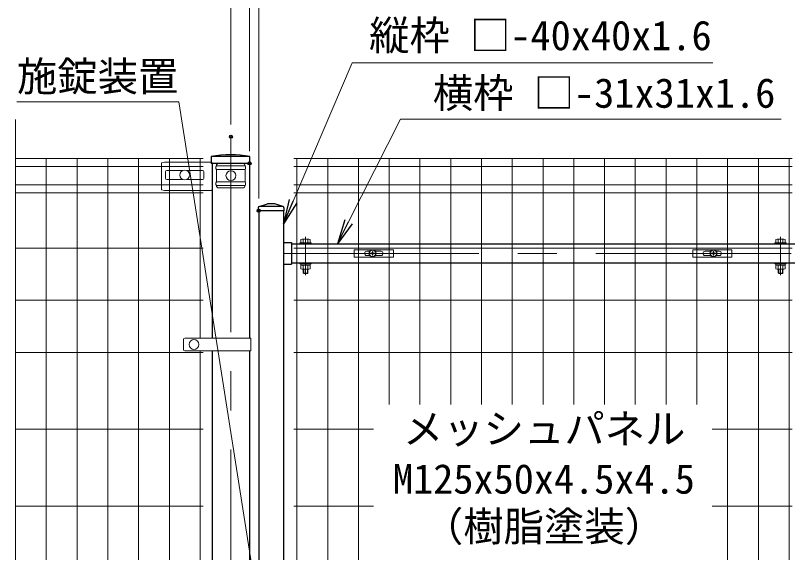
# Model space of a CAD drawing. Units: millimetres, scale not verified. Extents: x -4200 to 4200, y -2970 to 2970.
# Drawn here: x -2969 to -1704, y 803 to 1675 of the extents above; entities that cross this region are included whole.
import ezdxf
from ezdxf.enums import TextEntityAlignment as Align

# ---------------------------------------------------------------- set-up
doc = ezdxf.new("R2010")
doc.units = ezdxf.units.MM
doc.header["$LTSCALE"] = 10
doc.header["$PDMODE"] = 32
doc.header["$PDSIZE"] = 5
doc.linetypes.add('USER1', pattern=[50.8, 31.75, -6.35, 6.35, -6.35])
for name, color, linetype, lineweight in [('0-1_D-BMK', 2, 'USER1', 13), ('0-2_D-STR1', 1, 'Continuous', 25), ('0-3_D-STR3', 3, 'Continuous', 13), ('0-4_D-STR2', 7, 'Continuous', 13), ('0-5_D-STR-DIM', 7, 'Continuous', 13), ('0-7_D-STR-TXT', 7, 'Continuous', 13)]:
    doc.layers.add(name, color=color, linetype=linetype, lineweight=lineweight)
doc.layers.add('0-A_0', color=7, linetype='Continuous')
doc.layers.add('0-B_Defpoints', color=6, linetype='Continuous')
doc.styles.add('ＭＳ ゴシック', font='')
doc.styles.get('ＭＳ ゴシック').set_extended_font_data('MS Gothic')

# ---------------------------------------------------------------- blocks, each defined once
blk = doc.blocks.new('A$Cc5bff5c2')
at = {"layer": '0-3_D-STR3'}
for p, q in [((-297.7, 60), (337.3, 60)), ((-297.7, -60), (-297.7, 60)), ((-95.2, 35), (-45.6, 35)), ((-18.5, 4.2), (-31.5, 3.9)), ((-31.5, 3.9), (-31.5, -4)), ((-4, 31.5), (-4.2, 18.5)), ((-4, 31.5), (4, 31.5)), ((4, 31.5), (4.2, 18.5)), ((18.5, 4.2), (31.5, 3.9)), ((31.5, 3.9), (31.5, -4)), ((45.6, 35), (134.8, 35)), ((-95.2, -35), (-45.6, -35)), ((-18.5, -4.2), (-31.5, -4)), ((-4, -31.5), (-4.2, -18.5)), ((18.5, -4.2), (31.5, -4)), ((45.6, -35), (134.8, -35))]:
    blk.add_line(p, q, dxfattribs=at)
for points in [[(-297.7, -60), (337.3, -60), (337.3, 60)], [(-4, -31.5), (4, -31.5), (4.2, -18.5)]]:
    blk.add_lwpolyline(points, dxfattribs=at)
for radius in [57.5, 52.5]:
    blk.add_circle((0, 0), radius, dxfattribs=at)
for centre, radius, start, end in [((-95.2, 0), 35, 90, 270), ((-19.1, 19), 14.9, 270, 0), ((19.1, 19), 14.9, 180, 270), ((134.8, 0), 35, 270, 90), ((-19.1, -19), 14.9, 0, 90), ((19.1, -19), 14.9, 90, 180)]:
    blk.add_arc(centre, radius, start, end, dxfattribs=at)
blk = doc.blocks.new('A$C5ba32ecb')
at = {"layer": '0-3_D-STR3'}
for p, q in [((-337.5, 60), (297.5, 60)), ((-337.5, -60), (-337.5, 60)), ((-135, 35), (-45.6, 35)), ((-18.5, 4.2), (-31.5, 3.9)), ((-31.5, 3.9), (-31.5, -4)), ((-4, 31.5), (-4.2, 18.5)), ((-4, 31.5), (4, 31.5)), ((4, 31.5), (4.2, 18.5)), ((18.5, 4.2), (31.5, 3.9)), ((31.5, 3.9), (31.5, -4)), ((45.6, 35), (95, 35)), ((-135, -35), (-45.6, -35)), ((-18.5, -4.2), (-31.5, -4)), ((-4, -31.5), (-4.2, -18.5)), ((18.5, -4.2), (31.5, -4)), ((45.6, -35), (95, -35))]:
    blk.add_line(p, q, dxfattribs=at)
for points in [[(-337.5, -60), (297.5, -60), (297.5, 60)], [(-4, -31.5), (4, -31.5), (4.2, -18.5)]]:
    blk.add_lwpolyline(points, dxfattribs=at)
for radius in [57.5, 52.5]:
    blk.add_circle((0, 0), radius, dxfattribs=at)
for centre, radius, start, end in [((-135, 0), 35, 90, 270), ((-19.1, 19), 14.9, 270, 0), ((19.1, 19), 14.9, 180, 270), ((95, 0), 35, 270, 90), ((-19.1, -19), 14.9, 0, 90), ((19.1, -19), 14.9, 90, 180)]:
    blk.add_arc(centre, radius, start, end, dxfattribs=at)
blk = doc.blocks.new('_Open')
at = {"layer": '0-A_0'}
blk.add_line((-10, 1.667), (0, 0), dxfattribs=at)
blk.add_lwpolyline([(-10, -1.667), (0, 0), (-10, 0)], dxfattribs=at)

msp = doc.modelspace()

# ---------------------------------------------------------------- linework, layer by layer
at = {"layer": '0-1_D-BMK'}
for p, q in [((-2618.73, 1478.46), (-2618.73, -867.36)), ((-2497.48, 1253.62), (-2497.48, 1315.71)), ((-1725.48, 1253.62), (-1725.48, 1315.71)), ((-2533.48, 1288.97), (-1689.48, 1288.97))]:
    msp.add_line(p, q, dxfattribs=at)
at = {"layer": '0-2_D-STR1'}
for p, q in [((-2587.88, 1446.22), (-2650.78, 1446.22)), ((-2587.88, 1446.22), (-2650.78, 1446.22)), ((-2650.78, 1446.22), (-2650.78, 1435.22)), ((-2587.88, 1435.22), (-2587.88, 1446.22)), ((-2587.88, 1435.22), (-2587.88, 1446.22)), ((-2587.88, 1435.22), (-2650.78, 1435.22)), ((-2648.98, 1435.22), (-2648.98, 1151.47)), ((-2588.48, 1435.22), (-2588.48, 1151.47)), ((-2572.78, 1365.11), (-2559.48, 1369.22)), ((-2547.48, 1369.22), (-2559.48, 1369.22)), ((-2534.17, 1365.11), (-2547.48, 1369.22)), ((-2574.48, 1362.82), (-2574.48, 1358.22)), ((-2532.48, 1358.22), (-2574.48, 1358.22)), ((-2573.48, 1358.22), (-2573.48, 548.22)), ((-2534.51, 1365.22), (-2572.08, 1365.22)), ((-2533.48, 1358.22), (-2533.48, -526.78)), ((-2532.48, 1362.82), (-2532.48, 1358.22)), ((-2533.48, 1306.47), (-2520.48, 1306.47)), ((-2520.48, 1306.47), (-2520.48, 1271.47)), ((-2520.48, 1304.47), (-1702.48, 1304.47)), ((-2533.48, 1271.47), (-2520.48, 1271.47)), ((-2520.48, 1273.47), (-1702.48, 1273.47)), ((-2648.98, 1130.47), (-2648.98, 776.47)), ((-2588.48, 1130.47), (-2588.48, 776.47))]:
    msp.add_line(p, q, dxfattribs=at)
for centre, radius, start, end in [((-2619.33, 1286.79), 162.5, 78.84081, 101.15919), ((-2619.33, 1286.79), 162.5, 78.84081, 101.15919), ((-2572.08, 1362.82), 2.4, 90, 180), ((-2534.88, 1362.82), 2.4, 0, 72.84994)]:
    msp.add_arc(centre, radius, start, end, dxfattribs=at)
at = {"layer": '0-3_D-STR3'}
for p, q in [((-2726.73, 1437.02), (-2731.73, 1436.02)), ((-2731.73, 1392.22), (-2731.73, 1436.02)), ((-2726.73, 1437.02), (-2650.85, 1437.02)), ((-2648.98, 1436.62), (-2650.85, 1437.02)), ((-2642.4, 1431.22), (-2595.65, 1431.22)), ((-2638.4, 1435.22), (-2599.65, 1435.22)), ((-2724.85, 1421.72), (-2724.85, 1410.72)), ((-2722.85, 1423.72), (-2696.51, 1423.72)), ((-2690.94, 1423.72), (-2664.85, 1423.72)), ((-2662.85, 1421.72), (-2662.85, 1410.72)), ((-2642.4, 1425.22), (-2595.65, 1425.22)), ((-2642.4, 1425.22), (-2642.4, 1405.22)), ((-2595.65, 1425.22), (-2595.65, 1405.22)), ((-2722.85, 1408.72), (-2696.51, 1408.72)), ((-2690.94, 1408.72), (-2664.85, 1408.72)), ((-2642.4, 1405.22), (-2595.65, 1405.22)), ((-2726.73, 1391.22), (-2731.73, 1392.22)), ((-2726.73, 1391.22), (-2650.85, 1391.22)), ((-2650.85, 1391.22), (-2648.98, 1392.14)), ((-2642.4, 1399.22), (-2595.65, 1399.22)), ((-2638.4, 1395.22), (-2599.65, 1395.22)), ((-2506.48, 1306.07), (-2506.48, 1304.47)), ((-2506.48, 1306.07), (-2488.48, 1306.07)), ((-2506.48, 1304.47), (-2488.48, 1304.47)), ((-2504.98, 1306.07), (-2504.98, 1311.52)), ((-2489.97, 1306.07), (-2504.98, 1306.07)), ((-2491.85, 1312.07), (-2503.1, 1312.07)), ((-2501.23, 1306.07), (-2501.23, 1311.52)), ((-2493.72, 1306.07), (-2493.72, 1311.52)), ((-2489.97, 1306.07), (-2489.97, 1311.52)), ((-2488.48, 1306.07), (-2488.48, 1304.47)), ((-1734.48, 1306.07), (-1734.48, 1304.47)), ((-1716.48, 1306.07), (-1734.48, 1306.07)), ((-1716.48, 1304.47), (-1734.48, 1304.47)), ((-1732.98, 1306.07), (-1732.98, 1311.52)), ((-1732.98, 1306.07), (-1717.98, 1306.07)), ((-1731.1, 1312.07), (-1719.85, 1312.07)), ((-1729.23, 1306.07), (-1729.23, 1311.52)), ((-1721.73, 1306.07), (-1721.73, 1311.52)), ((-1717.98, 1306.07), (-1717.98, 1311.52)), ((-1716.48, 1306.07), (-1716.48, 1304.47)), ((-2506.48, 1273.47), (-2506.48, 1271.87)), ((-2506.48, 1273.47), (-2488.48, 1273.47)), ((-2506.48, 1271.87), (-2488.48, 1271.87)), ((-2504.98, 1269.86), (-2504.98, 1263.92)), ((-2501.23, 1269.86), (-2501.23, 1263.92)), ((-2497.1, 1269.87), (-2498.25, 1271.87)), ((-2496.41, 1269.87), (-2497.56, 1271.87)), ((-2493.72, 1269.86), (-2493.72, 1263.92)), ((-2489.97, 1269.86), (-2489.97, 1263.92)), ((-2488.48, 1273.47), (-2488.48, 1271.87)), ((-1734.48, 1273.47), (-1734.48, 1271.87)), ((-1716.48, 1273.47), (-1734.48, 1273.47)), ((-1716.48, 1271.87), (-1734.48, 1271.87)), ((-1732.98, 1269.86), (-1732.98, 1263.92)), ((-1729.23, 1269.86), (-1729.23, 1263.92)), ((-1726.55, 1269.87), (-1725.39, 1271.87)), ((-1725.85, 1269.87), (-1724.7, 1271.87)), ((-1721.73, 1269.86), (-1721.73, 1263.92)), ((-1717.98, 1269.86), (-1717.98, 1263.92)), ((-1716.48, 1273.47), (-1716.48, 1271.87)), ((-2503.1, 1263.36), (-2491.85, 1263.36)), ((-2501.48, 1257.06), (-2501.48, 1263.36)), ((-2501.48, 1257.06), (-2500.48, 1256.06)), ((-2501.48, 1257.06), (-2493.48, 1257.06)), ((-2500.48, 1256.06), (-2500.48, 1263.36)), ((-2494.48, 1256.06), (-2500.48, 1256.06)), ((-2494.48, 1256.06), (-2494.48, 1263.36)), ((-2494.48, 1256.06), (-2493.48, 1257.06)), ((-2493.48, 1257.06), (-2493.48, 1263.36)), ((-1719.85, 1263.36), (-1731.1, 1263.36)), ((-1729.48, 1257.06), (-1729.48, 1263.36)), ((-1728.48, 1256.06), (-1729.48, 1257.06)), ((-1721.48, 1257.06), (-1729.48, 1257.06)), ((-1728.48, 1256.06), (-1728.48, 1263.36)), ((-1728.48, 1256.06), (-1722.48, 1256.06)), ((-1722.48, 1256.06), (-1722.48, 1263.36)), ((-1721.48, 1257.06), (-1722.48, 1256.06)), ((-1721.48, 1257.06), (-1721.48, 1263.36)), ((-2586.18, 1151.47), (-2693.71, 1151.47)), ((-2586.18, 1151.47), (-2586.18, 1130.47)), ((-2695.71, 1149.47), (-2695.71, 1132.47)), ((-2586.18, 1130.47), (-2693.71, 1130.47))]:
    msp.add_line(p, q, dxfattribs=at)
for points in [[(-2489.78, 1269.86), (-2505.18, 1269.87), (-2505.18, 1271.87)], [(-2489.78, 1269.87), (-2489.78, 1271.86), (-2505.18, 1271.87)], [(-1733.18, 1269.86), (-1717.78, 1269.87), (-1717.78, 1271.87)], [(-1733.18, 1269.87), (-1733.18, 1271.86), (-1717.78, 1271.87)]]:
    msp.add_lwpolyline(points, dxfattribs=at)
for centre in [(-2693.73, 1416.22), (-2618.73, 1415.22), (-2678.73, 1140.97)]:
    msp.add_circle(centre, 8, dxfattribs=at)
for centre, radius, start, end in [((-2637.15, 1428.22), 6.05, 150.26731, 209.73269), ((-2638.4, 1431.22), 4, 90, 180), ((-2599.65, 1431.22), 4, 0, 90), ((-2600.91, 1428.22), 6.05, 330.26731, 29.73269), ((-2722.85, 1421.72), 2, 90, 180), ((-2664.85, 1421.72), 2, 0, 90), ((-2722.85, 1410.72), 2, 180, 270), ((-2664.85, 1410.72), 2, 270, 0), ((-2637.13, 1402.22), 6.07, 150.37394, 209.62606), ((-2600.93, 1402.22), 6.07, 330.37394, 29.62606), ((-2638.4, 1399.22), 4, 180, 270), ((-2599.65, 1399.22), 4, 270, 0), ((-2503.1, 1308.61), 3.46, 57.13278, 122.86722), ((-2497.48, 1299.08), 12.99, 73.22135, 106.77865), ((-2491.85, 1308.61), 3.46, 57.13278, 122.86722), ((-1731.1, 1308.61), 3.46, 57.13278, 122.86722), ((-1725.48, 1299.08), 12.99, 73.22135, 106.77865), ((-1719.85, 1308.61), 3.46, 57.13278, 122.86722), ((-2503.1, 1266.82), 3.46, 237.13278, 302.86722), ((-2497.48, 1276.36), 12.99, 253.22135, 286.77865), ((-2491.85, 1266.82), 3.46, 237.13278, 302.86722), ((-1731.1, 1266.82), 3.46, 237.13278, 302.86722), ((-1725.48, 1276.36), 12.99, 253.22135, 286.77865), ((-1719.85, 1266.82), 3.46, 237.13278, 302.86722), ((-2693.71, 1149.47), 2, 90, 180), ((-2693.71, 1132.47), 2, 180, 270)]:
    msp.add_arc(centre, radius, start, end, dxfattribs=at)
at = {"layer": '0-4_D-STR2'}
for p, q in [((-2968.73, 483.87), (-2968.73, 1506.22)), ((-2968.73, 1443.22), (-2663.73, 1443.22)), ((-2918.73, -526.78), (-2918.73, 1443.22)), ((-2868.73, -526.78), (-2868.73, 1443.22)), ((-2818.73, -526.78), (-2818.73, 1443.22)), ((-2768.73, -526.78), (-2768.73, 1443.22)), ((-2718.73, -526.78), (-2718.73, 1443.22)), ((-2668.73, 1151.47), (-2668.73, 1443.22)), ((-1706.47, 1443.22), (-2516.47, 1443.22)), ((-2511.47, -526.78), (-2511.47, 1443.22)), ((-2461.47, -526.78), (-2461.47, 1443.22)), ((-2411.47, -526.78), (-2411.47, 1443.22)), ((-2361.47, 1043.22), (-2361.47, 1443.22)), ((-2311.47, 1043.22), (-2311.47, 1443.22)), ((-2261.47, 1043.22), (-2261.47, 1443.22)), ((-2211.47, 1043.22), (-2211.47, 1443.22)), ((-2161.47, 1043.22), (-2161.47, 1443.22)), ((-2111.47, 1043.22), (-2111.47, 1443.22)), ((-2061.47, 1043.22), (-2061.47, 1443.22)), ((-2011.47, 1043.22), (-2011.47, 1443.22)), ((-1961.47, 1043.22), (-1961.47, 1443.22)), ((-1911.47, 1043.22), (-1911.47, 1443.22)), ((-1861.47, 1043.22), (-1861.47, 1443.22)), ((-1811.47, -526.78), (-1811.47, 1443.22)), ((-1761.47, -526.78), (-1761.47, 1443.22)), ((-1711.47, -526.78), (-1711.47, 1443.22)), ((-2968.73, 1430.34), (-2663.73, 1430.34)), ((-1706.47, 1430.34), (-2516.47, 1430.34)), ((-2968.73, 1400.09), (-2663.73, 1400.09)), ((-1706.47, 1400.09), (-2516.47, 1400.09)), ((-2968.73, 1387.22), (-2663.73, 1387.22)), ((-1706.47, 1387.22), (-2516.47, 1387.22)), ((-2968.73, 1297.22), (-2663.73, 1297.22)), ((-1706.47, 1297.22), (-2516.47, 1297.22)), ((-2968.73, 1212.72), (-2663.73, 1212.72)), ((-1706.47, 1212.72), (-2516.47, 1212.72)), ((-2968.73, 1128.22), (-2663.73, 1128.22)), ((-2668.73, 776.47), (-2668.73, 1130.47)), ((-1706.47, 1128.22), (-2516.47, 1128.22)), ((-2968.73, 1003.22), (-2663.73, 1003.22)), ((-2386.72, 1003.22), (-2516.47, 1003.22)), ((-1706.47, 1003.22), (-1836.72, 1003.22)), ((-2968.73, 878.22), (-2663.73, 878.22)), ((-2386.72, 878.22), (-2516.47, 878.22)), ((-1706.47, 878.22), (-1836.72, 878.22))]:
    msp.add_line(p, q, dxfattribs=at)
at = {"layer": '0-5_D-STR-DIM'}
for p, q in [((-2618.73, 1498.46), (-2618.73, 1848.22)), ((-2588.48, 1455.22), (-2588.48, 1728.22)), ((-2573.48, 1378.22), (-2573.48, 1728.22)), ((-2573.45, 1378.22), (-2573.45, 1728.22))]:
    msp.add_line(p, q, dxfattribs=at)
at = {"layer": '0-7_D-STR-TXT'}
for points in [[(-1835.46, 1598.41), (-2421.66, 1598.41), (-2517.78, 1373.6)], [(-2966.7, 1534.92), (-2703.37, 1534.92), (-2559.7, 622.73)], [(-1724.36, 1507.19), (-2343.05, 1507.19), (-2427.58, 1340.2)]]:
    msp.add_lwpolyline(points, dxfattribs=at)
at = {"layer": '0-B_Defpoints'}
for p in [(-2618.73, 1478.46), (-2588.48, 1435.22), (-2573.48, 1358.22), (-2573.45, 1358.22)]:
    msp.add_point(p, dxfattribs=at)

# ---------------------------------------------------------------- block references
at = {"layer": '0-3_D-STR3', "xscale": 0.1, "yscale": 0.1}
for name, p in [('A$Cc5bff5c2', (-2388.48, 1288.97)), ('A$C5ba32ecb', (-1834.48, 1288.97))]:
    msp.add_blockref(name, p, dxfattribs=at)
at = {"layer": '0-7_D-STR-TXT', "xscale": 4, "yscale": 4}
for p, rotation in [((-2533.5, 1336.82), 246.85112), ((-2445.65, 1304.52), 243.14853)]:
    msp.add_blockref('_Open', p, dxfattribs=dict(at, rotation=rotation))

# ---------------------------------------------------------------- texts
at = {"layer": '0-7_D-STR-TXT', "style": 'ＭＳ ゴシック'}
for s, p in [('縦枠 □-40x40x1.6 ', (-2394.04, 1604.55)), ('施錠装置', (-2966.4, 1538.13)), ('横枠 □-31x31x1.6 ', (-2290.57, 1511.04)), ('メッシュパネル', (-2339.13, 965.61)), ('M125x50x4.5x4.5', (-2355.38, 884.22)), ('（樹脂塗装）', (-2306.65, 806.88))]:
    msp.add_text(s, height=48.09, dxfattribs=at).set_placement(p, align=Align.BOTTOM_LEFT)

doc.saveas('drawing.dxf')
